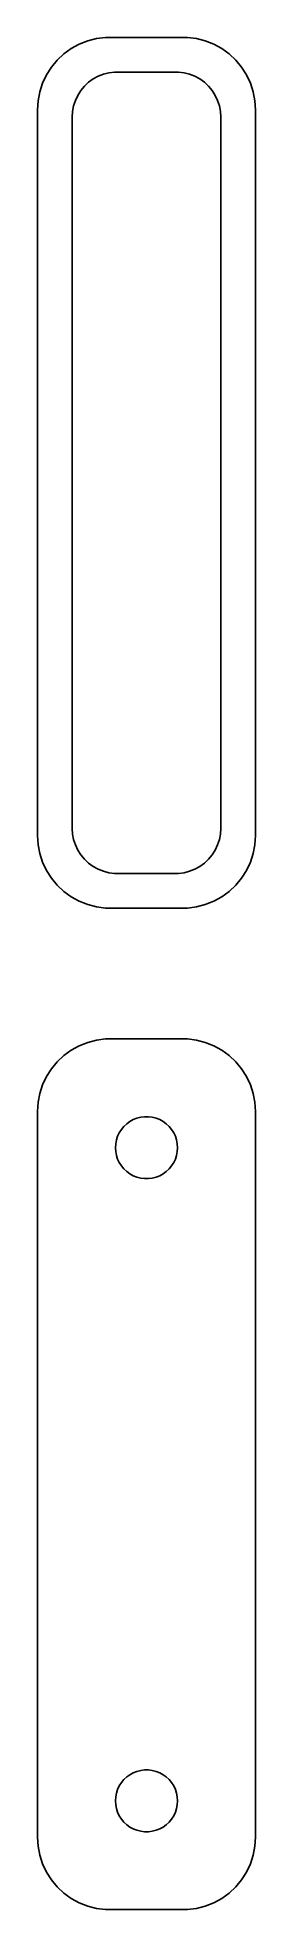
# Model space of a CAD drawing. Header units: metres. Extents: x -8 to 8, y 108 to 237.
import ezdxf

# ---------------------------------------------------------------- set-up
doc = ezdxf.new("R2010")
doc.units = ezdxf.units.M

msp = doc.modelspace()

# ---------------------------------------------------------------- linework, layer by layer
for p, q in [((-5.17912, 236.222), (-5.68712, 235.853)), ((-4.62889, 236.524), (-5.17912, 236.222)), ((-4.04507, 236.755), (-4.62889, 236.524)), ((-3.4369, 236.911), (-4.04507, 236.755)), ((-2.81395, 236.99), (-3.4369, 236.911)), ((2.81395, 236.99), (-2.81395, 236.99)), ((3.4369, 236.911), (2.81395, 236.99)), ((4.04507, 236.755), (3.4369, 236.911)), ((4.62889, 236.524), (4.04507, 236.755)), ((5.17912, 236.222), (4.62889, 236.524)), ((5.68712, 235.853), (5.17912, 236.222)), ((-6.54507, 234.939), (-6.88153, 234.409)), ((-6.14484, 235.423), (-6.54507, 234.939)), ((-5.68712, 235.853), (-6.14484, 235.423)), ((6.14484, 235.423), (5.68712, 235.853)), ((6.54507, 234.939), (6.14484, 235.423)), ((6.88153, 234.409), (6.54507, 234.939)), ((-7.14888, 233.841), (-7.34291, 233.243)), ((-6.88153, 234.409), (-7.14888, 233.841)), ((-4.5184, 233.33), (-4.26921, 233.631)), ((-4.26921, 233.631), (-3.98424, 233.899)), ((-3.98424, 233.899), (-3.66798, 234.128)), ((-3.66798, 234.128), (-3.32541, 234.317)), ((-3.32541, 234.317), (-2.96194, 234.461)), ((-2.96194, 234.461), (-2.5833, 234.558)), ((-2.5833, 234.558), (-2.19545, 234.607)), ((-2.19545, 234.607), (2.19545, 234.607)), ((2.19545, 234.607), (2.5833, 234.558)), ((2.5833, 234.558), (2.96194, 234.461)), ((2.96194, 234.461), (3.32541, 234.317)), ((3.32541, 234.317), (3.66798, 234.128)), ((3.66798, 234.128), (3.98424, 233.899)), ((3.98424, 233.899), (4.26921, 233.631)), ((4.26921, 233.631), (4.5184, 233.33)), ((7.14888, 233.841), (6.88153, 234.409)), ((7.34291, 233.243), (7.14888, 233.841)), ((-7.46057, 232.627), (-7.5, 232)), ((-7.34291, 233.243), (-7.46057, 232.627)), ((-5.08836, 231.89), (-5.01512, 232.274)), ((-5.01512, 232.274), (-4.89432, 232.646)), ((-4.89432, 232.646), (-4.72786, 233)), ((-4.72786, 233), (-4.5184, 233.33)), ((4.5184, 233.33), (4.72786, 233)), ((4.72786, 233), (4.89432, 232.646)), ((4.89432, 232.646), (5.01512, 232.274)), ((5.01512, 232.274), (5.08836, 231.89)), ((7.46057, 232.627), (7.34291, 233.243)), ((7.5, 232), (7.46057, 232.627)), ((-7.5, 232), (-7.5, 182)), ((-5.11292, 231.5), (-5.08836, 231.89)), ((-5.11292, 182.5), (-5.11292, 231.5)), ((5.08836, 231.89), (5.11292, 231.5)), ((5.11292, 231.5), (5.11292, 182.5)), ((7.5, 182), (7.5, 232)), ((-7.5, 182), (-7.46057, 181.373)), ((-5.08836, 182.11), (-5.11292, 182.5)), ((-5.01512, 181.726), (-5.08836, 182.11)), ((5.08836, 182.11), (5.01512, 181.726)), ((5.11292, 182.5), (5.08836, 182.11)), ((7.46057, 181.373), (7.5, 182)), ((-7.46057, 181.373), (-7.34291, 180.757)), ((-7.34291, 180.757), (-7.14888, 180.159)), ((-4.89432, 181.354), (-5.01512, 181.726)), ((-4.72786, 181), (-4.89432, 181.354)), ((-4.5184, 180.67), (-4.72786, 181)), ((-4.26921, 180.369), (-4.5184, 180.67)), ((4.5184, 180.67), (4.26921, 180.369)), ((4.72786, 181), (4.5184, 180.67)), ((4.89432, 181.354), (4.72786, 181)), ((5.01512, 181.726), (4.89432, 181.354)), ((7.14888, 180.159), (7.34291, 180.757)), ((7.34291, 180.757), (7.46057, 181.373)), ((-7.14888, 180.159), (-6.88153, 179.591)), ((-6.88153, 179.591), (-6.54507, 179.061)), ((-3.98424, 180.101), (-4.26921, 180.369)), ((-3.66798, 179.872), (-3.98424, 180.101)), ((-3.32541, 179.683), (-3.66798, 179.872)), ((-2.96194, 179.539), (-3.32541, 179.683)), ((-2.5833, 179.442), (-2.96194, 179.539)), ((-2.19545, 179.393), (-2.5833, 179.442)), ((2.19545, 179.393), (-2.19545, 179.393)), ((2.5833, 179.442), (2.19545, 179.393)), ((2.96194, 179.539), (2.5833, 179.442)), ((3.32541, 179.683), (2.96194, 179.539)), ((3.66798, 179.872), (3.32541, 179.683)), ((3.98424, 180.101), (3.66798, 179.872)), ((4.26921, 180.369), (3.98424, 180.101)), ((6.54507, 179.061), (6.88153, 179.591)), ((6.88153, 179.591), (7.14888, 180.159)), ((-6.54507, 179.061), (-6.14484, 178.577)), ((-6.14484, 178.577), (-5.68712, 178.147)), ((-5.68712, 178.147), (-5.17912, 177.778)), ((5.17912, 177.778), (5.68712, 178.147)), ((5.68712, 178.147), (6.14484, 178.577)), ((6.14484, 178.577), (6.54507, 179.061)), ((-5.17912, 177.778), (-4.62889, 177.476)), ((-4.62889, 177.476), (-4.04507, 177.245)), ((-4.04507, 177.245), (-3.4369, 177.089)), ((-3.4369, 177.089), (-2.81395, 177.01)), ((-2.81395, 177.01), (2.81395, 177.01)), ((2.81395, 177.01), (3.4369, 177.089)), ((3.4369, 177.089), (4.04507, 177.245)), ((4.04507, 177.245), (4.62889, 177.476)), ((4.62889, 177.476), (5.17912, 177.778)), ((-4.04507, 167.755), (-4.62889, 167.524)), ((-3.4369, 167.911), (-4.04507, 167.755)), ((-2.81395, 167.99), (-3.4369, 167.911)), ((2.81395, 167.99), (-2.81395, 167.99)), ((3.4369, 167.911), (2.81395, 167.99)), ((4.04507, 167.755), (3.4369, 167.911)), ((4.62889, 167.524), (4.04507, 167.755)), ((-6.14484, 166.423), (-6.54507, 165.939)), ((-5.68712, 166.853), (-6.14484, 166.423)), ((-5.17912, 167.222), (-5.68712, 166.853)), ((-4.62889, 167.524), (-5.17912, 167.222)), ((5.17912, 167.222), (4.62889, 167.524)), ((5.68712, 166.853), (5.17912, 167.222)), ((6.14484, 166.423), (5.68712, 166.853)), ((6.54507, 165.939), (6.14484, 166.423)), ((-6.88153, 165.409), (-7.14888, 164.841)), ((-6.54507, 165.939), (-6.88153, 165.409)), ((6.88153, 165.409), (6.54507, 165.939)), ((7.14888, 164.841), (6.88153, 165.409)), ((-7.34291, 164.243), (-7.46057, 163.627)), ((-7.14888, 164.841), (-7.34291, 164.243)), ((7.34291, 164.243), (7.14888, 164.841)), ((7.46057, 163.627), (7.34291, 164.243)), ((-7.46057, 163.627), (-7.5, 163)), ((-7.5, 163), (-7.5, 113)), ((-0.909149, 162.432), (-0.659836, 162.531)), ((-0.659836, 162.531), (-0.400101, 162.597)), ((-0.400101, 162.597), (-0.134064, 162.631)), ((-0.134064, 162.631), (0.134064, 162.631)), ((0.134064, 162.631), (0.400101, 162.597)), ((0.400101, 162.597), (0.659836, 162.531)), ((0.659836, 162.531), (0.909149, 162.432)), ((7.5, 163), (7.46057, 163.627)), ((7.5, 113), (7.5, 163)), ((-2.06821, 161.031), (-1.98534, 161.286)), ((-1.98534, 161.286), (-1.87117, 161.529)), ((-1.87117, 161.529), (-1.72748, 161.755)), ((-1.72748, 161.755), (-1.55655, 161.962)), ((-1.55655, 161.962), (-1.36108, 162.145)), ((-1.36108, 162.145), (-1.14413, 162.303)), ((-1.14413, 162.303), (-0.909149, 162.432)), ((0.909149, 162.432), (1.14413, 162.303)), ((1.14413, 162.303), (1.36108, 162.145)), ((1.36108, 162.145), (1.55655, 161.962)), ((1.55655, 161.962), (1.72748, 161.755)), ((1.72748, 161.755), (1.87117, 161.529)), ((1.87117, 161.529), (1.98534, 161.286)), ((1.98534, 161.286), (2.06821, 161.031)), ((-2.13528, 160.5), (-2.11845, 160.768)), ((-2.11845, 160.232), (-2.13528, 160.5)), ((-2.11845, 160.768), (-2.06821, 161.031)), ((-2.06821, 159.969), (-2.11845, 160.232)), ((-1.98534, 159.714), (-2.06821, 159.969)), ((2.06821, 159.969), (1.98534, 159.714)), ((2.06821, 161.031), (2.11845, 160.768)), ((2.11845, 160.232), (2.06821, 159.969)), ((2.11845, 160.768), (2.13528, 160.5)), ((2.13528, 160.5), (2.11845, 160.232)), ((-1.87117, 159.471), (-1.98534, 159.714)), ((-1.72748, 159.245), (-1.87117, 159.471)), ((-1.55655, 159.038), (-1.72748, 159.245)), ((-1.36108, 158.855), (-1.55655, 159.038)), ((-1.14413, 158.697), (-1.36108, 158.855)), ((-0.909149, 158.568), (-1.14413, 158.697)), ((1.14413, 158.697), (0.909149, 158.568)), ((1.36108, 158.855), (1.14413, 158.697)), ((1.55655, 159.038), (1.36108, 158.855)), ((1.72748, 159.245), (1.55655, 159.038)), ((1.87117, 159.471), (1.72748, 159.245)), ((1.98534, 159.714), (1.87117, 159.471)), ((-0.659836, 158.469), (-0.909149, 158.568)), ((-0.400101, 158.403), (-0.659836, 158.469)), ((-0.134064, 158.369), (-0.400101, 158.403)), ((0.134064, 158.369), (-0.134064, 158.369)), ((0.400101, 158.403), (0.134064, 158.369)), ((0.659836, 158.469), (0.400101, 158.403)), ((0.909149, 158.568), (0.659836, 158.469)), ((-1.14413, 117.303), (-0.909149, 117.432)), ((-0.909149, 117.432), (-0.659836, 117.531)), ((-0.659836, 117.531), (-0.400101, 117.597)), ((-0.400101, 117.597), (-0.134064, 117.631)), ((-0.134064, 117.631), (0.134064, 117.631)), ((0.134064, 117.631), (0.400101, 117.597)), ((0.400101, 117.597), (0.659836, 117.531)), ((0.659836, 117.531), (0.909149, 117.432)), ((0.909149, 117.432), (1.14413, 117.303)), ((-2.06821, 116.031), (-1.98534, 116.286)), ((-1.98534, 116.286), (-1.87117, 116.529)), ((-1.87117, 116.529), (-1.72748, 116.755)), ((-1.72748, 116.755), (-1.55655, 116.962)), ((-1.55655, 116.962), (-1.36108, 117.145)), ((-1.36108, 117.145), (-1.14413, 117.303)), ((1.14413, 117.303), (1.36108, 117.145)), ((1.36108, 117.145), (1.55655, 116.962)), ((1.55655, 116.962), (1.72748, 116.755)), ((1.72748, 116.755), (1.87117, 116.529)), ((1.87117, 116.529), (1.98534, 116.286)), ((1.98534, 116.286), (2.06821, 116.031)), ((-2.13528, 115.5), (-2.11845, 115.768)), ((-2.11845, 115.232), (-2.13528, 115.5)), ((-2.11845, 115.768), (-2.06821, 116.031)), ((-2.06821, 114.969), (-2.11845, 115.232)), ((-1.98534, 114.714), (-2.06821, 114.969)), ((2.06821, 114.969), (1.98534, 114.714)), ((2.06821, 116.031), (2.11845, 115.768)), ((2.11845, 115.232), (2.06821, 114.969)), ((2.11845, 115.768), (2.13528, 115.5)), ((2.13528, 115.5), (2.11845, 115.232)), ((-1.87117, 114.471), (-1.98534, 114.714)), ((-1.72748, 114.245), (-1.87117, 114.471)), ((-1.55655, 114.038), (-1.72748, 114.245)), ((-1.36108, 113.855), (-1.55655, 114.038)), ((-1.14413, 113.697), (-1.36108, 113.855)), ((-0.909149, 113.568), (-1.14413, 113.697)), ((-0.659836, 113.469), (-0.909149, 113.568)), ((0.909149, 113.568), (0.659836, 113.469)), ((1.14413, 113.697), (0.909149, 113.568)), ((1.36108, 113.855), (1.14413, 113.697)), ((1.55655, 114.038), (1.36108, 113.855)), ((1.72748, 114.245), (1.55655, 114.038)), ((1.87117, 114.471), (1.72748, 114.245)), ((1.98534, 114.714), (1.87117, 114.471)), ((-7.5, 113), (-7.46057, 112.373)), ((-7.46057, 112.373), (-7.34291, 111.757)), ((-0.400101, 113.403), (-0.659836, 113.469)), ((-0.134064, 113.369), (-0.400101, 113.403)), ((0.134064, 113.369), (-0.134064, 113.369)), ((0.400101, 113.403), (0.134064, 113.369)), ((0.659836, 113.469), (0.400101, 113.403)), ((7.34291, 111.757), (7.46057, 112.373)), ((7.46057, 112.373), (7.5, 113)), ((-7.34291, 111.757), (-7.14888, 111.159)), ((-7.14888, 111.159), (-6.88153, 110.591)), ((6.88153, 110.591), (7.14888, 111.159)), ((7.14888, 111.159), (7.34291, 111.757)), ((-6.88153, 110.591), (-6.54507, 110.061)), ((-6.54507, 110.061), (-6.14484, 109.577)), ((6.14484, 109.577), (6.54507, 110.061)), ((6.54507, 110.061), (6.88153, 110.591)), ((-6.14484, 109.577), (-5.68712, 109.147)), ((-5.68712, 109.147), (-5.17912, 108.778)), ((-5.17912, 108.778), (-4.62889, 108.476)), ((-4.62889, 108.476), (-4.04507, 108.245)), ((4.04507, 108.245), (4.62889, 108.476)), ((4.62889, 108.476), (5.17912, 108.778)), ((5.17912, 108.778), (5.68712, 109.147)), ((5.68712, 109.147), (6.14484, 109.577)), ((-4.04507, 108.245), (-3.4369, 108.089)), ((-3.4369, 108.089), (-2.81395, 108.01)), ((-2.81395, 108.01), (2.81395, 108.01)), ((2.81395, 108.01), (3.4369, 108.089)), ((3.4369, 108.089), (4.04507, 108.245))]:
    msp.add_line(p, q)

doc.saveas('drawing.dxf')
